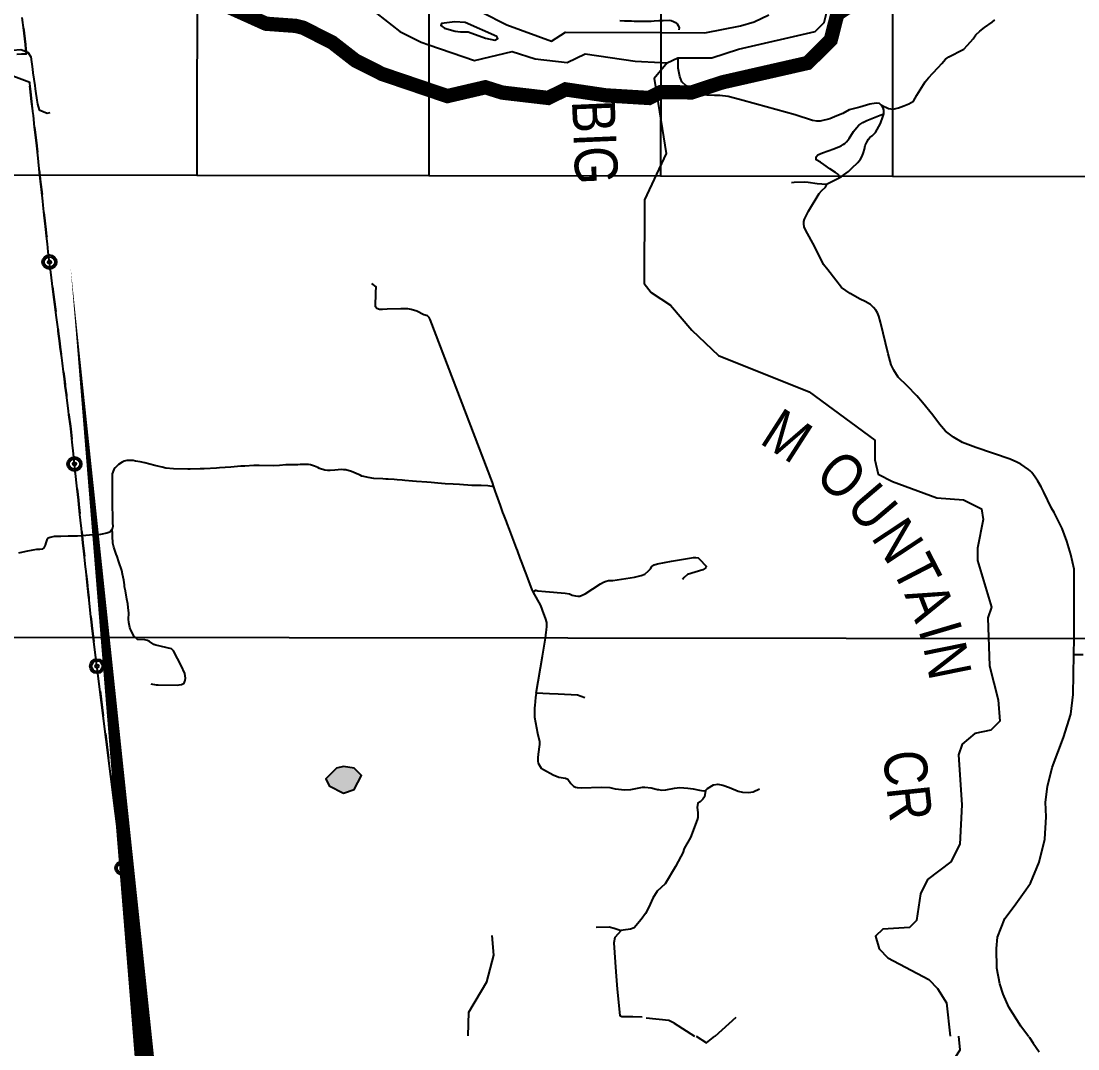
# Model space of a CAD drawing. Extents: x 408473 to 428843, y 6046006 to 6059852.
# Drawn here: x 422552.1 to 422700, y 6051537.5 to 6051681.3 of the extents above; entities that cross this region are included whole.
import ezdxf
from ezdxf.enums import TextEntityAlignment as Align

# ---------------------------------------------------------------- set-up
doc = ezdxf.new("R2010")
doc.units = 0
doc.header["$LTSCALE"] = 5
doc.linetypes.add('BORDER2', pattern=[22.225, 6.35, -3.175, 6.35, -3.175, 0, -3.175])
doc.layers.add('2', color=7, linetype='Continuous', true_color=0x6e6e6e)
doc.layers.add('4', color=7, linetype='Continuous', true_color=0x8c8c8c)
for name, color, linetype in [('20', 160, 'Continuous'), ('21', 160, 'Continuous'), ('26', 160, 'Continuous'), ('35', 37, 'Continuous'), ('36', 37, 'Continuous'), ('42', 7, 'Continuous'), ('PATTERN_CLASS', 7, 'Continuous'), ('T-WATER', 160, 'Continuous'), ('T-WATER-H', 133, 'Continuous')]:
    doc.layers.add(name, color=color, linetype=linetype)
doc.layers.add('AS-COUNTY', color=7, linetype='BORDER2', lineweight=60, true_color=0xcc33ff)
doc.styles.add('80', font='ARIALN.TTF', dxfattribs={"height": 10})

# ---------------------------------------------------------------- blocks, each defined once
blk = doc.blocks.new('*U83')
at = {"color": 1, "flags": 128}
blk.add_lwpolyline([(-28.65, 306.65, 0, 7.5, 0), (0, 0, 0, 0, 0)], format="xyseb", dxfattribs=at)
at = {"color": 1, "style": '80'}
blk.add_attdef('ENTER_TEXT_001', (-26.85, -4.92), '', height=10, dxfattribs=at)

msp = doc.modelspace()

# ---------------------------------------------------------------- hatches: boundary and pattern name
at = {"layer": 'T-WATER-H'}
h = msp.add_hatch(color=256, dxfattribs=at)
h.dxf.hatch_style = 1
h.paths.add_polyline_path([(422597.219, 6051577.033), (422596.22, 6051576.788), (422594.717, 6051575.297), (422595.212, 6051574.296), (422597.204, 6051573.289), (422598.703, 6051573.782), (422599.708, 6051575.774), (422598.714, 6051576.777)])

# ---------------------------------------------------------------- linework, layer by layer
at = {"layer": '2', "linetype": 'Continuous', "flags": 128}
msp.add_lwpolyline([(422511.638, 6051595.16), (422706.484, 6051594.901)], dxfattribs=at)
at = {"layer": '20', "linetype": 'Continuous', "flags": 128}
for points in [[(422601.861, 6051682.351), (422605.095, 6051679.84), (422608.083, 6051678.33), (422609.158, 6051677.966), (422615.559, 6051675.802), (422620.802, 6051677.027), (422624.042, 6051676.015), (422628.531, 6051675.496), (422631.03, 6051676.734), (422638.012, 6051675.705), (422641.604, 6051675.489), (422642.502, 6051675.436), (422644.002, 6051676.178), (422648.742, 6051676.157), (422652.49, 6051677.389), (422663.228, 6051679.839), (422664.48, 6051681.081), (422665.24, 6051684.074)], [(422616.582, 6051682.537), (422620.068, 6051680.775), (422626.297, 6051678.501), (422628.297, 6051679.741), (422641.608, 6051679.683), (422647.758, 6051679.657), (422652.751, 6051680.633), (422654.667, 6051681.197), (422656.734, 6051682.188)], [(422613.578, 6051679.804), (422614.632, 6051679.778), (422617.077, 6051678.887), (422618.379, 6051678.623), (422618.808, 6051678.859), (422618.661, 6051679.165), (422614.229, 6051681.121), (422612.773, 6051681.206), (422610.917, 6051680.963), (422610.851, 6051680.66), (422611.361, 6051680.318), (422612.812, 6051679.869), (422613.578, 6051679.804)]]:
    msp.add_lwpolyline(points, dxfattribs=at)
at = {"layer": '26', "linetype": 'Continuous', "flags": 128}
msp.add_lwpolyline([(422597.219, 6051577.033), (422596.22, 6051576.788), (422594.717, 6051575.297), (422595.212, 6051574.296), (422597.204, 6051573.289), (422598.703, 6051573.782), (422599.708, 6051575.774), (422598.714, 6051576.777), (422597.219, 6051577.033)], dxfattribs=at)
at = {"layer": '35', "linetype": 'Continuous', "flags": 128}
for points in [[(422635.858, 6051681.375), (422636.523, 6051681.334), (422637.511, 6051681.312), (422637.903, 6051681.304), (422638.258, 6051681.296), (422638.73, 6051681.296), (422639.268, 6051681.297), (422639.93, 6051681.299), (422640.276, 6051681.3), (422640.666, 6051681.328), (422641.331, 6051681.376), (422641.944, 6051681.398), (422642.788, 6051681.417), (422643.076, 6051681.366), (422643.373, 6051681.259), (422643.673, 6051681.118), (422643.897, 6051680.923), (422644.063, 6051680.668), (422644.17, 6051680.351), (422644.156, 6051680.071)], [(422672.487, 6051669.519), (422673.456, 6051669.081), (422674.124, 6051668.975), (422674.898, 6051669.16), (422675.627, 6051669.424), (422676.326, 6051669.741), (422676.994, 6051670.084), (422677.465, 6051670.93), (422677.891, 6051671.67), (422678.589, 6051672.807), (422679.06, 6051673.336), (422679.698, 6051673.997), (422680.427, 6051674.816), (422680.929, 6051675.345), (422681.475, 6051675.953), (422681.916, 6051676.297), (422682.553, 6051676.64), (422683.297, 6051677.01), (422684.041, 6051677.38), (422684.543, 6051677.935), (422685.317, 6051678.808), (422685.721, 6051679.363), (422686.238, 6051679.892), (422686.891, 6051680.394), (422687.999, 6051681.134), (422688.363, 6051681.451)], [(422672.487, 6051669.519), (422672.47, 6051669.548), (422672.197, 6051669.77), (422671.753, 6051669.804), (422670.883, 6051669.667), (422669.451, 6051669.257), (422667.967, 6051668.864), (422667.08, 6051668.386), (422666.244, 6051668.045), (422665.255, 6051667.618), (422663.924, 6051667.294), (422663.43, 6051667.293), (422662.833, 6051667.413), (422660.427, 6051668.179), (422657.698, 6051668.929), (422655.019, 6051669.662), (422652.648, 6051670.343), (422651.028, 6051670.752), (422649.868, 6051670.871), (422649.117, 6051670.871), (422648.111, 6051670.938), (422647.343, 6051671.109), (422645.756, 6051671.859), (422645.176, 6051672.251), (422644.562, 6051672.814), (422644.272, 6051673.53), (422644.053, 6051674.728), (422644.027, 6051675.37), (422644.027, 6051676.178)], [(422672.828, 6051668.32), (422672.845, 6051668.815), (422672.709, 6051669.156), (422672.487, 6051669.519)], [(422666.59, 6051659.385), (422666.535, 6051659.746), (422666.351, 6051659.942), (422666.049, 6051660.094), (422665.288, 6051660.631), (422664.41, 6051661.25), (422663.939, 6051661.583), (422663.373, 6051661.889), (422663.343, 6051662.328), (422663.574, 6051662.59), (422663.898, 6051662.711), (422664.263, 6051662.846), (422665.845, 6051663.432), (422666.841, 6051663.845), (422667.137, 6051664.036), (422667.353, 6051664.176), (422667.605, 6051664.419), (422667.819, 6051664.677), (422667.995, 6051664.889), (422668.596, 6051665.847), (422668.989, 6051666.358), (422669.349, 6051666.718), (422669.9, 6051667.128), (422670.146, 6051667.253), (422670.433, 6051667.399), (422672.315, 6051668.144), (422672.828, 6051668.32)], [(422666.59, 6051659.385), (422666.879, 6051659.534), (422667.868, 6051660.268), (422668.329, 6051660.729), (422669.181, 6051661.531), (422669.54, 6051661.974), (422669.812, 6051662.401), (422670, 6051662.913), (422670.102, 6051663.373), (422670.204, 6051663.885), (422670.426, 6051664.363), (422670.665, 6051664.772), (422670.886, 6051665.028), (422671.176, 6051665.267), (422671.637, 6051665.694), (422672.336, 6051666.973), (422672.677, 6051667.894), (422672.828, 6051668.32)], [(422659.912, 6051658.737), (422660.288, 6051658.749), (422661.787, 6051658.799), (422662.247, 6051658.744), (422663.5, 6051658.593), (422664.148, 6051658.514), (422664.491, 6051658.499)], [(422699.455, 6051594.924), (422699.48, 6051603.974), (422699.48, 6051604.605), (422698.984, 6051606.686), (422698.455, 6051608.562), (422697.772, 6051610.319), (422696.646, 6051612.568), (422696.283, 6051613.14), (422695.225, 6051615.409), (422694.832, 6051616.159), (422694.388, 6051616.91), (422693.996, 6051617.506), (422693.518, 6051618.137), (422693.296, 6051618.359), (422693.057, 6051618.547), (422692.017, 6051619.303), (422691.42, 6051619.593), (422690.516, 6051620.002), (422685.705, 6051621.621), (422683.846, 6051622.337), (422682.583, 6051623.087), (422681.474, 6051623.939), (422680.621, 6051624.928), (422679.665, 6051626.173), (422678.232, 6051627.93), (422677.464, 6051628.885), (422676.082, 6051630.249), (422674.853, 6051631.493), (422674.239, 6051632.448), (422673.864, 6051633.199), (422673.437, 6051634.751), (422672.361, 6051639.169), (422672.122, 6051640.004), (422671.917, 6051640.482), (422671.695, 6051640.874), (422671.388, 6051641.232), (422670.944, 6051641.642), (422670.228, 6051642.051), (422669.511, 6051642.409), (422668.112, 6051643.21), (422666.884, 6051644.045), (422666.099, 6051645.051), (422664.99, 6051646.484), (422664.368, 6051647.245), (422663.185, 6051649.722), (422661.854, 6051652.076), (422661.683, 6051652.519), (422661.615, 6051652.946), (422661.615, 6051653.27), (422661.7, 6051653.594), (422661.87, 6051653.867), (422662.297, 6051654.686), (422663.763, 6051657.177), (422664.155, 6051657.603), (422664.65, 6051658.047), (422664.886, 6051658.511)], [(422664.491, 6051658.499), (422664.886, 6051658.511)], [(422664.886, 6051658.511), (422666.59, 6051659.385)], [(422618.075, 6051616.762), (422609.316, 6051639.553), (422609.172, 6051639.836), (422608.96, 6051640.076), (422608.457, 6051640.223), (422607.461, 6051640.714), (422606.686, 6051640.948), (422606.226, 6051641.035), (422605.219, 6051641.04), (422603.316, 6051640.98), (422602.659, 6051640.949), (422602.224, 6051640.96), (422601.866, 6051641.107), (422601.705, 6051641.312), (422601.722, 6051643.334), (422601.786, 6051644.127), (422601.182, 6051644.574)], [(422618.234, 6051616.144), (422617.673, 6051616.246), (422617.388, 6051616.292), (422616.456, 6051616.308), (422615.432, 6051616.327), (422615.161, 6051616.344), (422613.444, 6051616.454), (422612.556, 6051616.512), (422611.443, 6051616.583), (422610.395, 6051616.65), (422609.494, 6051616.75), (422608.871, 6051616.797), (422607.44, 6051616.906), (422606.861, 6051616.95), (422605.806, 6051617.03), (422605.438, 6051617.058), (422604.695, 6051617.114), (422604.288, 6051617.145), (422603.437, 6051617.21), (422603.115, 6051617.232), (422602.732, 6051617.253), (422601.437, 6051617.324), (422600.672, 6051617.428), (422600.065, 6051617.567), (422599.793, 6051617.645), (422599.532, 6051617.759), (422598.975, 6051618.001), (422598.344, 6051618.276), (422597.538, 6051618.512), (422597.229, 6051618.535), (422596.938, 6051618.558), (422595.996, 6051618.473), (422595.34, 6051618.414), (422595.034, 6051618.414), (422594.614, 6051618.476), (422593.861, 6051618.727), (422593.595, 6051618.841), (422593.155, 6051619.03), (422592.852, 6051619.127), (422592.572, 6051619.216), (422592.292, 6051619.27), (422591.482, 6051619.283), (422591.123, 6051619.258), (422590.815, 6051619.236), (422589.877, 6051619.234), (422589.406, 6051619.209), (422589.145, 6051619.195), (422588.245, 6051619.146), (422587.41, 6051619.1), (422585.412, 6051619.11), (422585.143, 6051619.111), (422584.651, 6051619.115), (422583.416, 6051619.046), (422582.817, 6051619.013), (422581.421, 6051618.906), (422579.848, 6051618.785), (422579.426, 6051618.763), (422577.689, 6051618.672), (422577.431, 6051618.658), (422577.157, 6051618.644), (422575.728, 6051618.627), (422575.433, 6051618.624), (422573.436, 6051618.649), (422572.364, 6051618.754), (422571.822, 6051618.888), (422571.429, 6051618.985), (422570.799, 6051619.142), (422569.42, 6051619.483), (422568.751, 6051619.649), (422568.113, 6051619.753), (422567.789, 6051619.806), (422567.414, 6051619.822), (422566.871, 6051619.805), (422566.494, 6051619.717), (422566.218, 6051619.611), (422565.706, 6051619.26), (422565.436, 6051618.977), (422565.258, 6051618.79), (422565.084, 6051618.547), (422564.838, 6051617.943), (422564.812, 6051617.343), (422564.815, 6051617.045), (422564.821, 6051616.38), (422564.833, 6051615.074), (422564.839, 6051614.382), (422564.851, 6051613.104), (422564.857, 6051612.385), (422564.865, 6051611.497), (422564.882, 6051611.12), (422564.906, 6051610.599), (422564.835, 6051610.199)], [(422618.234, 6051616.144), (422618.075, 6051616.762)], [(422623.77, 6051601.472), (422623.626, 6051601.739), (422622.989, 6051603.383), (422622.721, 6051604.091), (422622.628, 6051604.336), (422622.113, 6051605.701), (422621.933, 6051606.176), (422621.541, 6051607.213), (422621.403, 6051607.578), (422620.851, 6051609.038), (422620.429, 6051610.153), (422620.101, 6051611.021), (422620.004, 6051611.277), (422619.735, 6051611.989), (422619.64, 6051612.241), (422619.527, 6051612.538), (422619.254, 6051613.261), (422619.155, 6051613.537), (422618.598, 6051615.089), (422618.467, 6051615.454), (422618.274, 6051615.993), (422618.234, 6051616.144)], [(422564.835, 6051610.199), (422564.505, 6051609.812), (422564.069, 6051609.662), (422563.195, 6051609.482), (422562.556, 6051609.436), (422561.659, 6051609.371), (422560.656, 6051609.298), (422559.987, 6051609.249), (422559.664, 6051609.242), (422558.693, 6051609.22), (422557.667, 6051609.196), (422556.696, 6051609.174), (422556.159, 6051609.062), (422555.882, 6051608.956), (422555.68, 6051608.722), (422555.549, 6051608.317), (422555.465, 6051607.968), (422555.274, 6051607.605), (422555.018, 6051607.439), (422554.72, 6051607.392), (422554.241, 6051607.381), (422553.715, 6051607.276), (422552.752, 6051607.082), (422551.726, 6051606.875)], [(422570.258, 6051588.588), (422571, 6051588.445), (422571.258, 6051588.442), (422573.974, 6051588.414), (422574.197, 6051588.442), (422574.552, 6051588.487), (422574.808, 6051588.612), (422574.906, 6051588.694), (422575.006, 6051588.934), (422575.058, 6051589.057), (422575.091, 6051589.357), (422575.062, 6051589.716), (422574.996, 6051590.014), (422574.491, 6051591.16), (422573.99, 6051592.126), (422573.426, 6051593.191), (422573.222, 6051593.406), (422573.121, 6051593.464), (422570.933, 6051593.992), (422570.651, 6051594.105), (422570.043, 6051594.511), (422569.781, 6051594.624), (422569.38, 6051594.715), (422568.361, 6051594.772), (422568.079, 6051595.052), (422567.87, 6051595.259), (422567.662, 6051595.681), (422567.452, 6051596.108), (422567.326, 6051596.458), (422567.168, 6051597.159), (422567.138, 6051597.618), (422567.15, 6051598.452), (422567.089, 6051599.245), (422567.029, 6051599.751), (422566.899, 6051600.444), (422566.683, 6051601.587), (422566.575, 6051602.155), (422566.551, 6051602.434), (422566.521, 6051602.773), (422566.462, 6051603.096), (422566.255, 6051603.944), (422566.171, 6051604.423), (422565.768, 6051605.663), (422565.508, 6051606.406), (422565.397, 6051606.721), (422565.052, 6051607.709), (422564.939, 6051608.245), (422564.87, 6051609.236), (422564.857, 6051609.594), (422564.835, 6051610.199)], [(422624.177, 6051587.288), (422625.058, 6051592.438), (422625.493, 6051594.986), (422625.584, 6051595.79), (422625.614, 6051596.074), (422625.674, 6051596.659), (422625.653, 6051597.181), (422625.455, 6051597.785), (422625.232, 6051598.393), (422624.804, 6051599.554), (422623.77, 6051601.472)], [(422699.41, 6051592.661), (422699.455, 6051594.924)], [(422693.072, 6051539.259), (422692.018, 6051540.68), (422690.297, 6051543.354), (422689.527, 6051545.158), (422689.049, 6051546.605), (422688.634, 6051548.822), (422688.612, 6051551.534), (422688.737, 6051553.156), (422689.771, 6051555.771), (422691.068, 6051557.461), (422692.716, 6051559.766), (422693.342, 6051560.711), (422694.571, 6051563.654), (422695.348, 6051566.83), (422695.56, 6051569.993), (422695.473, 6051572.016), (422695.747, 6051574.208), (422696.374, 6051576.895), (422697.979, 6051581.061), (422698.998, 6051584.323), (422699.299, 6051587.083), (422699.41, 6051592.661)], [(422699.41, 6051592.661), (422700.739, 6051592.692)], [(422624.177, 6051587.288), (422624.071, 6051586.687), (422623.96, 6051585.558), (422623.926, 6051585.207), (422623.955, 6051583.91), (422624.346, 6051581.664), (422624.632, 6051580.493), (422624.641, 6051580.074), (422624.452, 6051578.753), (422624.42, 6051578.214), (422624.395, 6051577.773), (422624.441, 6051577.475), (422624.732, 6051577.038), (422624.887, 6051576.789), (422625.203, 6051576.603), (422626.571, 6051575.832), (422627.365, 6051575.524), (422628.26, 6051575.366), (422628.605, 6051575.226), (422629.033, 6051574.656), (422629.413, 6051574.264), (422629.684, 6051574.107), (422629.892, 6051574.097), (422630.487, 6051574.051), (422633.307, 6051574.13), (422634.495, 6051574.098), (422635.243, 6051573.887), (422636.582, 6051573.742), (422637.419, 6051573.801), (422639.068, 6051574.118), (422639.367, 6051574.125), (422640.268, 6051574.025), (422641.131, 6051573.806), (422641.297, 6051573.781), (422641.712, 6051573.719), (422642.31, 6051573.733), (422643.531, 6051573.995), (422644.294, 6051574.087), (422645.373, 6051573.978), (422646.133, 6051573.869), (422647.005, 6051573.711), (422647.564, 6051573.627), (422647.861, 6051573.66)], [(422643.487, 6051541.123), (422642.737, 6051541.479), (422639.543, 6051541.792)], [(422649.219, 6051539.285), (422652.138, 6051541.935)], [(422643.487, 6051541.123), (422646.328, 6051539.287)], [(422693.072, 6051539.259), (422693.188, 6051539.091), (422693.741, 6051538.301), (422694.579, 6051537.104)]]:
    msp.add_lwpolyline(points, dxfattribs=at)
at = {"layer": '36', "linetype": 'Continuous', "flags": 128}
for points in [[(422548.042, 6051676.974), (422548.992, 6051677.088), (422549.774, 6051677.182), (422550.12, 6051677.2), (422550.879, 6051677.239), (422552.068, 6051677.3), (422553.028, 6051676.928), (422553.436, 6051676.281), (422553.68, 6051674.562), (422553.751, 6051674.068), (422554.001, 6051672.302), (422554.07, 6051671.818), (422554.117, 6051671.487), (422554.296, 6051670.229), (422554.374, 6051669.675), (422554.622, 6051668.893), (422555.716, 6051668.393), (422556.173, 6051668.502)], [(422623.77, 6051601.472), (422624.112, 6051601.693), (422624.385, 6051601.606), (422625.476, 6051601.482), (422628.24, 6051601.247), (422628.837, 6051601.193), (422629.211, 6051601.004), (422629.654, 6051600.882), (422629.995, 6051600.829), (422630.268, 6051600.845), (422631.038, 6051601.166), (422633.177, 6051602.555), (422633.588, 6051602.809), (422633.946, 6051602.944), (422634.288, 6051603.028), (422634.885, 6051603.025), (422637.908, 6051603.489), (422638.847, 6051603.758), (422639.36, 6051603.943), (422639.908, 6051604.367), (422640.148, 6051604.656), (422640.354, 6051604.979), (422640.663, 6051605.217), (422641.158, 6051605.368), (422643.105, 6051605.735), (422646.179, 6051606.266), (422646.503, 6051606.265), (422646.827, 6051606.212), (422647.014, 6051606.007), (422647.965, 6051605.047), (422647.913, 6051604.791), (422647.502, 6051604.537), (422645.349, 6051603.881), (422644.887, 6051603.474), (422644.664, 6051603.168)], [(422630.966, 6051586.629), (422629.949, 6051586.977), (422627.258, 6051587.124), (422626.054, 6051587.185), (422624.177, 6051587.288)], [(422647.861, 6051573.66), (422648.151, 6051573.923), (422648.993, 6051574.432), (422649.576, 6051574.564), (422650.292, 6051574.417), (422651.213, 6051574.089), (422652.435, 6051573.583), (422653.055, 6051573.404), (422653.88, 6051573.363), (422654.516, 6051573.459), (422655.412, 6051573.903)], [(422647.861, 6051573.66), (422647.724, 6051572.777), (422647.516, 6051572.446), (422647.124, 6051572.088), (422646.801, 6051571.902), (422646.704, 6051571.269), (422646.779, 6051570.595), (422646.803, 6051569.888), (422646.711, 6051569.575), (422645.78, 6051567.093), (422644.886, 6051565.527), (422644.677, 6051564.947), (422644.404, 6051564.438), (422643.648, 6051563.03), (422642.205, 6051560.598), (422641.083, 6051559.554), (422640.506, 6051558.574), (422639.935, 6051557.34), (422639.491, 6051556.438), (422638.853, 6051555.618), (422637.888, 6051554.461), (422637.368, 6051554.247), (422636.353, 6051554.119), (422636.084, 6051554.06)], [(422632.555, 6051554.521), (422634.397, 6051554.563), (422635.087, 6051554.42), (422636.084, 6051554.06)], [(422636.084, 6051554.06), (422635.167, 6051553.07), (422635.052, 6051552.359), (422635.31, 6051548.282), (422635.522, 6051545.867), (422635.868, 6051542.189), (422636.141, 6051542.053), (422636.321, 6051542.053), (422637.707, 6051542.058), (422639.004, 6051541.991)], [(422646.566, 6051539.287), (422648.021, 6051538.377), (422649.154, 6051539.285)]]:
    msp.add_lwpolyline(points, dxfattribs=at)
at = {"layer": '4', "linetype": 'Continuous', "flags": 128}
for points in [[(422576.731, 6051692.274), (422576.683, 6051659.74)], [(422641.618, 6051692.186), (422641.608, 6051679.683)], [(422674.061, 6051690.503), (422674.044, 6051659.609)], [(422609.164, 6051683.232), (422609.158, 6051677.966)], [(422641.608, 6051679.683), (422641.604, 6051675.489)], [(422609.158, 6051677.966), (422609.137, 6051659.696)], [(422641.604, 6051675.489), (422641.59, 6051659.653)], [(422544.229, 6051659.784), (422576.683, 6051659.74)], [(422576.683, 6051659.74), (422609.137, 6051659.696)], [(422609.137, 6051659.696), (422641.59, 6051659.653)], [(422641.59, 6051659.653), (422674.044, 6051659.609)], [(422674.044, 6051659.609), (422674.044, 6051659.609)], [(422674.044, 6051659.609), (422706.498, 6051659.564)]]:
    msp.add_lwpolyline(points, dxfattribs=at)
at = {"layer": '42', "linetype": 'Continuous', "flags": 128}
for points in [[(422552.424, 6051680.296), (422552.456, 6051680.032), (422552.509, 6051679.588), (422552.694, 6051678.04), (422552.772, 6051677.383), (422552.839, 6051676.825)], [(422553.281, 6051672.203), (422553.321, 6051671.838), (422553.518, 6051670.036), (422553.661, 6051668.728)], [(422553.983, 6051666.447), (422554.023, 6051666.082), (422554.22, 6051664.28), (422554.363, 6051662.973)], [(422554.634, 6051660.491), (422554.676, 6051660.103), (422554.824, 6051658.753)], [(422554.824, 6051658.753), (422554.894, 6051658.11), (422554.935, 6051657.737), (422555.014, 6051657.016)], [(422555.285, 6051654.534), (422555.33, 6051654.124), (422555.411, 6051653.375), (422555.547, 6051652.131), (422555.65, 6051651.194), (422555.665, 6051651.059)], [(422556.498, 6051644.118), (422556.723, 6051642.355), (422556.941, 6051640.651)], [(422557.257, 6051638.174), (422557.291, 6051637.906), (422557.51, 6051636.193), (422557.575, 6051635.681), (422557.699, 6051634.707)], [(422558.016, 6051632.23), (422558.018, 6051632.208), (422558.143, 6051631.232), (422558.237, 6051630.496)], [(422558.237, 6051630.496), (422558.273, 6051630.216), (422558.427, 6051629.007), (422558.458, 6051628.763)], [(422558.774, 6051626.286), (422558.781, 6051626.232), (422558.987, 6051624.621), (422559.028, 6051624.239), (422559.181, 6051622.814)], [(422559.929, 6051615.863), (422559.931, 6051615.851), (422560.1, 6051614.274), (422560.165, 6051613.673), (422560.303, 6051612.388)], [(422560.571, 6051609.906), (422560.634, 6051609.319), (422560.744, 6051608.295), (422560.868, 6051607.142), (422560.945, 6051606.43)], [(422561.212, 6051603.948), (422561.337, 6051602.787), (422561.388, 6051602.316), (422561.399, 6051602.21)], [(422561.399, 6051602.21), (422561.571, 6051600.61), (422561.586, 6051600.472)], [(422561.853, 6051597.99), (422561.937, 6051597.218), (422562.031, 6051596.337), (422562.261, 6051594.518)], [(422563.139, 6051587.583), (422563.577, 6051584.115)], [(422563.891, 6051581.638), (422564.329, 6051578.17)], [(422564.642, 6051575.693), (422564.862, 6051573.959)], [(422564.862, 6051573.959), (422565.081, 6051572.225)], [(422565.394, 6051569.748), (422565.833, 6051566.28)], [(422566.71, 6051559.344), (422567.149, 6051555.876)], [(422567.462, 6051553.399), (422567.901, 6051549.931)], [(422568.214, 6051547.454), (422568.433, 6051545.72)], [(422568.433, 6051545.72), (422568.653, 6051543.986)], [(422568.966, 6051541.509), (422569.234, 6051539.388)]]:
    msp.add_lwpolyline(points, dxfattribs=at)
at = {"layer": '42', "linetype": 'Continuous'}
for centre, radius in [((422556.056, 6051647.586), 0.999), ((422556.056, 6051647.586), 0.749), ((422556.056, 6051647.586), 0.25), ((422559.555, 6051619.339), 0.999), ((422559.555, 6051619.339), 0.749), ((422559.555, 6051619.339), 0.25), ((422562.7, 6051591.05), 0.999), ((422562.7, 6051591.05), 0.749), ((422562.7, 6051591.05), 0.25), ((422566.272, 6051562.812), 0.999), ((422566.272, 6051562.812), 0.749), ((422566.272, 6051562.812), 0.25)]:
    msp.add_circle(centre, radius, dxfattribs=at)
at = {"layer": 'AS-COUNTY', "const_width": 2, "flags": 128}
msp.add_lwpolyline([(422313.438, 6051659.584), (422328.95, 6051655.272), (422332.344, 6051655.998), (422337.992, 6051657.205), (422346.416, 6051658.479), (422347.799, 6051659.041), (422352.033, 6051660.761), (422356.142, 6051664.493), (422359.518, 6051669.507), (422361.836, 6051671.228), (422365.489, 6051672.554), (422368.552, 6051672.88), (422372.656, 6051671.947), (422378.194, 6051671.679), (422379.554, 6051671.613), (422383.779, 6051672.648), (422387.751, 6051672.827), (422400.262, 6051670.721), (422407.255, 6051671.881), (422412.132, 6051672.689), (422413.26, 6051673.293), (422424.474, 6051679.301), (422427.692, 6051680.356), (422430.914, 6051682.483), (422432.81, 6051684.363), (422437.804, 6051687.245), (422439.603, 6051687.836), (422443.229, 6051687.913), (422443.522, 6051687.92), (422449.948, 6051688.058), (422458.046, 6051694.155), (422460.392, 6051697.255), (422461.125, 6051698.223), (422462.841, 6051699.64), (422466.932, 6051700.735), (422475.716, 6051701.757), (422478.225, 6051703.063), (422480.671, 6051704.336), (422483.12, 6051704.849), (422486.419, 6051705.027), (422489.263, 6051704.538), (422493.332, 6051704.518), (422497.416, 6051705.179), (422507.415, 6051709.828), (422513.878, 6051716.729), (422522.145, 6051711.95), (422527.918, 6051711.537), (422532.517, 6051712.866), (422538.408, 6051709.614), (422539.678, 6051708.914), (422545.866, 6051703.384), (422550.878, 6051699.587), (422562.754, 6051696.979), (422565.603, 6051696.762), (422568.058, 6051695.519), (422568.708, 6051694.971), (422569.292, 6051694.774), (422575.427, 6051688.872), (422578.431, 6051685.982), (422579.633, 6051683.956), (422586.36, 6051680.926), (422590.538, 6051680.626), (422591.567, 6051680.363), (422595.626, 6051678.308), (422598.857, 6051675.797), (422602.588, 6051673.908), (422603.998, 6051673.43), (422611.743, 6051670.804), (422617.046, 6051672.04), (422619.433, 6051671.292), (422625.852, 6051670.546), (422628.275, 6051671.743), (422633.924, 6051670.907), (422637.729, 6051670.676), (422639.951, 6051670.541), (422641.583, 6051671.347), (422645.953, 6051671.325), (422650.248, 6051672.734), (422662.148, 6051675.44), (422665.398, 6051678.659), (422666.324, 6051682.298), (422671.333, 6051685.539), (422672.569, 6051686.107), (422676.117, 6051687.737), (422681.368, 6051690.148), (422687.316, 6051691.739), (422693.138, 6051695.856), (422698.497, 6051699.038), (422701.259, 6051701.774), (422701.803, 6051708.938), (422710.797, 6051708.035), (422715.296, 6051701.593), (422722.735, 6051699.425), (422726.521, 6051699.169), (422731.376, 6051697.319), (422732.757, 6051696.48), (422734.656, 6051695.327), (422743.756, 6051695.279), (422747.81, 6051696.473), (422750.499, 6051698.471), (422761.674, 6051700.009), (422763.319, 6051702.045), (422767.193, 6051701.594), (422768.397, 6051701.454), (422776.142, 6051699.602), (422781.02, 6051699.577), (422786.663, 6051702.051), (422793.979, 6051705.944), (422796.919, 6051708.856), (422802.719, 6051718.152), (422804.51, 6051722.433), (422804.792, 6051723.107), (422807.374, 6051729.279), (422809.032, 6051731.25), (422812.103, 6051733.575), (422824.171, 6051737.058), (422826.826, 6051736.157), (422827.725, 6051735.248), (422832.397, 6051734.703), (422833.386, 6051734.862), (422837.06, 6051735.455), (422840.691, 6051737.7), (422842.497, 6051737.69), (422846.964, 6051738.559), (422850.322, 6051741.886), (422852.179, 6051744.414), (422858.82, 6051746.747), (422865.881, 6051748.032), (422871.356, 6051749.029), (422877.09, 6051752.611), (422877.476, 6051752.897), (422882.203, 6051756.407), (422884.612, 6051761.169), (422884.222, 6051767.019), (422882.182, 6051771.154), (422887.321, 6051773.904), (422892.175, 6051774.899), (422896.127, 6051777.243), (422898.889, 6051780.526), (422900.525, 6051781.876), (422903.045, 6051783.956), (422903.735, 6051788.949), (422904.747, 6051791.28), (422907.757, 6051795.327), (422914.472, 6051801.132), (422922.77, 6051802.663), (422925.051, 6051802.65), (422926.793, 6051802.64), (422929.881, 6051803.137), (422936.733, 6051803.352), (422941.541, 6051804.356), (422947.986, 6051808.435), (422949.74, 6051808.964), (422953.2, 6051808.771), (422956.146, 6051807.812), (422963.969, 6051805.263), (422968.864, 6051802.909), (422969.079, 6051799.663), (422970.604, 6051795.004), (422976.331, 6051791.686), (422980.892, 6051790.517), (422986.303, 6051791.162), (422992.18, 6051793.087), (422998.051, 6051797.982), (423002.651, 6051803.677), (423005.35, 6051808.57), (423003.952, 6051813.707), (423008.499, 6051816.979), (423014.028, 6051817.199), (423018.579, 6051820.577), (423020.795, 6051827.736), (423023.728, 6051835.622), (423025.036, 6051845.928), (423025.895, 6051848.463), (423025.909, 6051851.295), (423029.414, 6051854.998), (423030.468, 6051862.618), (423036.513, 6051862.974), (423039.142, 6051863.397), (423045.527, 6051862.828), (423048.457, 6051863.787), (423051.014, 6051863.488), (423053.235, 6051862.41), (423057.195, 6051860.487), (423062.622, 6051860.909), (423062.587, 6051853.997), (423062.571, 6051850.782), (423064.99, 6051845.048), (423067.526, 6051843.214), (423070.96, 6051839.74), (423075.163, 6051836.549), (423078.508, 6051835.921), (423081.475, 6051834.629), (423085.866, 6051836.068), (423088.997, 6051837.613), (423090.752, 6051838.807), (423093.934, 6051840.052)], dxfattribs=at)
at = {"layer": 'PATTERN_CLASS', "linetype": 'Continuous', "flags": 128}
for points in [[(422551.469, 6051676.675), (422552.13, 6051676.704), (422552.85, 6051676.735), (422552.772, 6051677.383), (422552.694, 6051678.04), (422552.509, 6051679.588), (422552.456, 6051680.032), (422552.245, 6051681.793)], [(422569.234, 6051539.388), (422562.031, 6051596.337), (422561.937, 6051597.218), (422561.806, 6051598.433), (422561.602, 6051600.323), (422561.571, 6051600.61), (422561.388, 6051602.316), (422561.337, 6051602.787), (422561.173, 6051604.309), (422561.103, 6051604.964), (422560.959, 6051606.302), (422560.868, 6051607.142), (422560.744, 6051608.295), (422560.634, 6051609.319), (422560.53, 6051610.288), (422560.399, 6051611.496), (422560.315, 6051612.281), (422560.165, 6051613.673), (422560.1, 6051614.274), (422559.931, 6051615.851), (422559.886, 6051616.267), (422559.696, 6051618.028), (422559.671, 6051618.26), (422559.457, 6051620.253), (422559.401, 6051620.775), (422559.228, 6051622.382), (422559.028, 6051624.239), (422558.987, 6051624.621), (422558.781, 6051626.232), (422558.711, 6051626.783), (422558.527, 6051628.224), (422558.427, 6051629.007), (422558.273, 6051630.216), (422558.143, 6051631.232), (422558.018, 6051632.208), (422557.859, 6051633.457), (422557.764, 6051634.2), (422557.575, 6051635.681), (422557.51, 6051636.193), (422557.291, 6051637.906), (422557.256, 6051638.185), (422557.001, 6051640.177), (422556.951, 6051640.576), (422556.723, 6051642.355), (422556.493, 6051644.161), (422556.44, 6051644.579), (422556.239, 6051646.153), (422556.156, 6051646.804), (422555.974, 6051648.226), (422555.888, 6051649.013), (422555.765, 6051650.138), (422555.65, 6051651.194), (422555.547, 6051652.131), (422555.411, 6051653.375), (422555.33, 6051654.124), (422555.173, 6051655.556), (422555.112, 6051656.117), (422554.935, 6051657.737), (422554.894, 6051658.11), (422554.676, 6051660.103), (422554.458, 6051662.099), (422554.22, 6051664.28), (422554.023, 6051666.082), (422553.981, 6051666.461), (422553.805, 6051668.075), (422553.743, 6051668.642), (422553.587, 6051670.068), (422553.486, 6051670.989), (422553.394, 6051671.84), (422553.369, 6051672.061), (422553.298, 6051672.713), (422552.211, 6051673.126), (422550.196, 6051673.892)]]:
    msp.add_lwpolyline(points, dxfattribs=at)
at = {"layer": 'T-WATER', "linetype": 'Continuous', "flags": 128}
for points in [[(422642.502, 6051675.436), (422640.676, 6051673.261), (422642.363, 6051662.769), (422639.333, 6051656.299), (422639.266, 6051644.57), (422640.257, 6051643.316), (422642.991, 6051641.551), (422645.964, 6051638.037), (422649.686, 6051634.519), (422662.379, 6051629.445), (422671.57, 6051622.646), (422671.554, 6051619.901), (422672.042, 6051617.901), (422674.031, 6051616.889), (422680.255, 6051614.602), (422683.995, 6051614.328), (422686.483, 6051613.064), (422686.724, 6051611.565), (422685.952, 6051607.577), (422685.942, 6051605.83), (422687.9, 6051599.328), (422687.392, 6051597.834), (422687.603, 6051591.094), (422688.822, 6051586.344), (422689.054, 6051583.347), (422687.8, 6051582.108), (422685.551, 6051581.623), (422683.796, 6051580.137), (422683.289, 6051578.643), (422683.747, 6051571.652), (422683.465, 6051566.163), (422682.203, 6051563.676), (422678.945, 6051561.202), (422677.936, 6051559.212), (422677.415, 6051555.472), (422676.411, 6051554.48), (422672.668, 6051554.255), (422671.664, 6051553.263), (422672.153, 6051551.513), (422673.393, 6051550.257), (422679.112, 6051547.224), (422680.352, 6051545.968), (422681.588, 6051543.964), (422682.131, 6051539.279)], [(422614.63, 6051539.33), (422614.729, 6051542.654), (422617.249, 6051546.88), (422618.268, 6051550.617), (422618.035, 6051553.364)], [(422672.572, 6051517.876), (422674.755, 6051518.143), (422676.169, 6051518.861), (422678.183, 6051521.916), (422679.402, 6051523.344), (422681.247, 6051524.667), (422682.366, 6051526.54), (422683.237, 6051527.543), (422683.782, 6051528.419), (422684.06, 6051529.29), (422684.783, 6051530.23), (422685.776, 6051531.117), (422687.258, 6051531.418), (422687.702, 6051531.518), (422687.927, 6051532.119), (422687.557, 6051532.677), (422686.387, 6051533.037), (422684.598, 6051533.116), (422683.252, 6051533.383), (422682.551, 6051534.082), (422682.437, 6051535.152), (422682.828, 6051536.323), (422683.518, 6051537.381), (422683.322, 6051539.278)]]:
    msp.add_lwpolyline(points, dxfattribs=at)

# ---------------------------------------------------------------- block references
at = {"xscale": 0.9974806881331535, "yscale": 0.9974806881331535, "zscale": 0.9974806881331535}
msp.add_blockref('*U83', (422587.592, 6051340.972), dxfattribs=at)

# ---------------------------------------------------------------- texts
at = {"layer": '21', "linetype": 'Continuous', "style": '80'}
for s, rotation, p in [('BIG', 272.45398, (422629.171, 6051670.139)), ('CR', 276.07184, (422672.675, 6051578.964))]:
    msp.add_text(s, height=5.9923, rotation=rotation, dxfattribs=at).set_placement(p)
for s, rotation, p in [('M', 327.27887, (422658.51, 6051627.366)), ('O', 317.5077, (422667.003, 6051621.77)), ('U', 310.32914, (422671.93, 6051617.17)), ('N', 303.43982, (422675.937, 6051612.36)), ('T', 297.37415, (422679.147, 6051607.415)), ('A', 291.62797, (422681.224, 6051603.316)), ('I', 286.48123, (422683.364, 6051597.825)), ('N', 281.47538, (422684.198, 6051594.895))]:
    msp.add_text(s, height=5.992, rotation=rotation, dxfattribs=at).set_placement(p, align=Align.TOP_LEFT)

doc.saveas('drawing.dxf')
